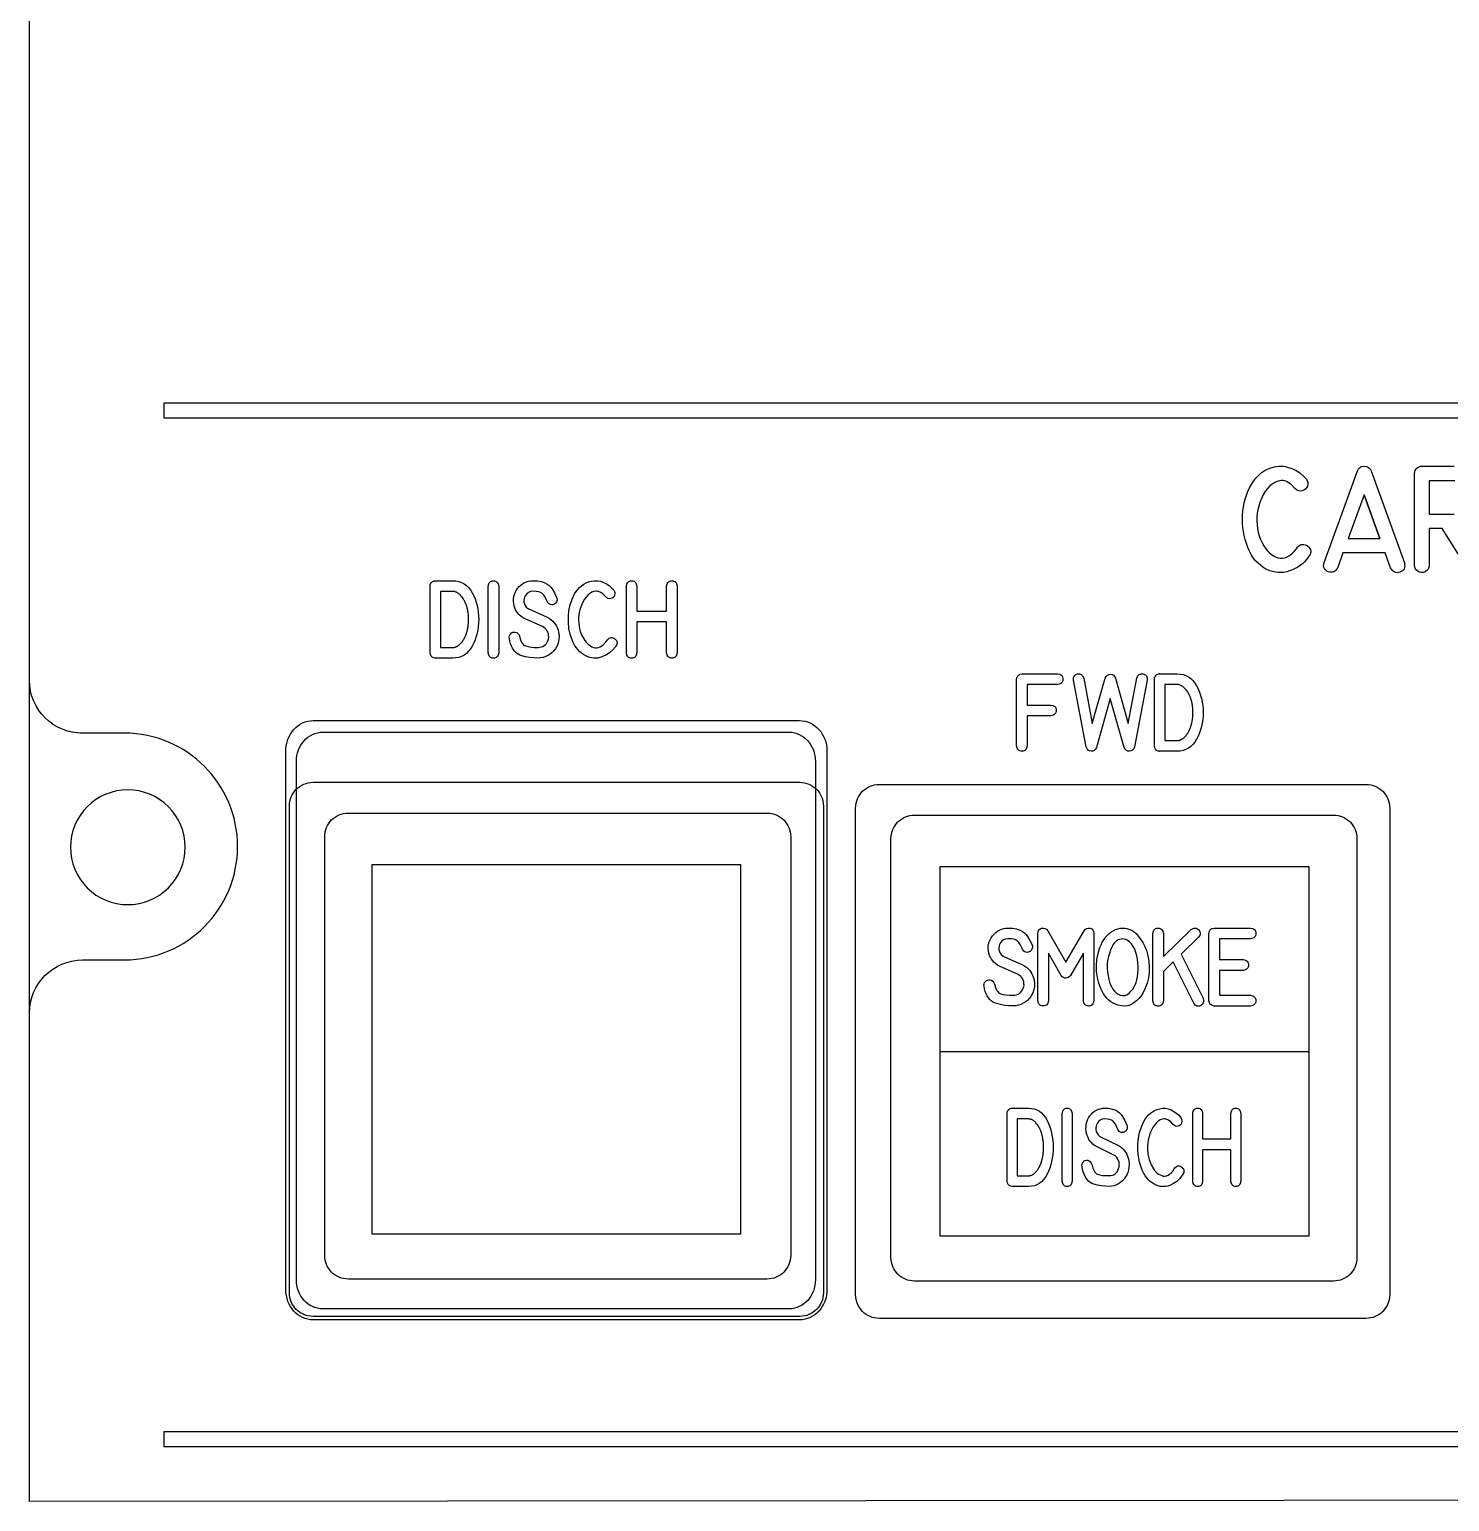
# Model space of a CAD drawing. Extents: x 686 to 831, y 82 to 686.
# Drawn here: x 685.8 to 747.4, y 253.6 to 317.4 of the extents above; entities that cross this region are included whole.
import ezdxf

# ---------------------------------------------------------------- set-up
doc = ezdxf.new("R2010")
doc.units = 0
for name, color, linetype in [('_BACKPANEL', 5, 'CONTINUOUS'), ('_ENGRAVING', 105, 'CONTINUOUS'), ('_LABELS', 30, 'CONTINUOUS'), ('_TOPLAYER', 1, 'CONTINUOUS')]:
    doc.layers.add(name, color=color, linetype=linetype)

msp = doc.modelspace()

# ---------------------------------------------------------------- linework, layer by layer
at = {"layer": '_BACKPANEL'}
for points in [[(830.8, 256.234), (830.8, 253.721), (685.8, 253.6), (685.8, 253.658), (685.8, 274.107), (685.8, 287.496), (685.8, 341.052), (685.8, 367.83), (685.8, 381.22), (830.8, 381.22), (830.8, 367.83), (830.8, 341.052), (830.8, 287.496), (830.8, 274.107)], [(698.095, 284.776), (719.191, 284.776), (719.296, 284.771), (719.398, 284.755), (719.497, 284.73), (719.591, 284.695), (719.681, 284.652), (719.766, 284.601), (719.845, 284.542), (719.918, 284.476), (719.984, 284.403), (720.043, 284.324), (720.094, 284.239), (720.137, 284.149), (720.172, 284.055), (720.197, 283.956), (720.212, 283.854), (720.218, 283.748), (720.218, 262.653), (720.212, 262.548), (720.197, 262.446), (720.172, 262.347), (720.137, 262.253), (720.094, 262.163), (720.043, 262.078), (719.984, 261.999), (719.918, 261.926), (719.845, 261.86), (719.766, 261.801), (719.681, 261.749), (719.591, 261.706), (719.497, 261.672), (719.398, 261.647), (719.296, 261.631), (719.191, 261.626), (698.095, 261.626), (697.99, 261.631), (697.887, 261.647), (697.789, 261.672), (697.694, 261.706), (697.605, 261.749), (697.52, 261.801), (697.441, 261.86), (697.368, 261.926), (697.302, 261.999), (697.243, 262.078), (697.191, 262.163), (697.148, 262.253), (697.114, 262.347), (697.089, 262.446), (697.073, 262.548), (697.068, 262.653), (697.068, 283.748), (697.073, 283.854), (697.089, 283.956), (697.114, 284.055), (697.148, 284.149), (697.191, 284.239), (697.243, 284.324), (697.302, 284.403), (697.368, 284.476), (697.441, 284.542), (697.52, 284.601), (697.605, 284.652), (697.694, 284.695), (697.789, 284.73), (697.887, 284.755), (697.99, 284.771)], [(722.643, 284.688), (743.739, 284.688), (743.844, 284.683), (743.946, 284.667), (744.045, 284.642), (744.139, 284.607), (744.229, 284.564), (744.314, 284.513), (744.393, 284.454), (744.466, 284.388), (744.532, 284.315), (744.591, 284.236), (744.642, 284.151), (744.685, 284.061), (744.72, 283.967), (744.745, 283.868), (744.761, 283.766), (744.766, 283.66), (744.766, 262.565), (744.761, 262.46), (744.745, 262.358), (744.72, 262.259), (744.685, 262.165), (744.642, 262.075), (744.591, 261.99), (744.532, 261.911), (744.466, 261.838), (744.393, 261.772), (744.314, 261.713), (744.229, 261.662), (744.139, 261.618), (744.045, 261.584), (743.946, 261.559), (743.844, 261.543), (743.739, 261.538), (722.643, 261.538), (722.538, 261.543), (722.436, 261.559), (722.337, 261.584), (722.243, 261.618), (722.153, 261.662), (722.068, 261.713), (721.989, 261.772), (721.916, 261.838), (721.85, 261.911), (721.791, 261.99), (721.74, 262.075), (721.696, 262.165), (721.662, 262.259), (721.637, 262.358), (721.621, 262.46), (721.616, 262.565), (721.616, 283.66), (721.621, 283.766), (721.637, 283.868), (721.662, 283.967), (721.696, 284.061), (721.74, 284.151), (721.791, 284.236), (721.85, 284.315), (721.916, 284.388), (721.989, 284.454), (722.068, 284.513), (722.153, 284.564), (722.243, 284.607), (722.337, 284.642), (722.436, 284.667), (722.538, 284.683)]]:
    msp.add_lwpolyline(points, close=True, dxfattribs=at)
msp.add_lwpolyline([(690.064, 279.473, 0.414214), (692.552, 281.961, 0.414214), (690.064, 284.449, 0.414214), (687.575, 281.961, 0.414214)], format="xyb", close=True, dxfattribs=at)
at = {"layer": '_ENGRAVING'}
for points in [[(691.63, 300.568), (827.447, 300.568), (827.447, 301.205), (691.63, 301.205)], [(741.28, 294.59), (741.259, 294.561), (741.248, 294.545), (741.239, 294.532), (741.159, 294.432), (741.073, 294.339), (740.981, 294.253), (740.883, 294.175), (740.779, 294.105), (740.668, 294.042), (740.552, 293.987), (740.43, 293.939), (740.305, 293.901), (740.181, 293.877), (740.056, 293.865), (739.933, 293.867), (739.81, 293.881), (739.687, 293.909), (739.565, 293.949), (739.443, 294.003), (739.307, 294.079), (739.179, 294.168), (739.062, 294.269), (738.953, 294.382), (738.854, 294.508), (738.765, 294.645), (738.685, 294.795), (738.614, 294.957), (738.552, 295.126), (738.5, 295.297), (738.458, 295.469), (738.425, 295.643), (738.401, 295.819), (738.387, 295.996), (738.382, 296.175), (738.386, 296.356), (738.401, 296.536), (738.424, 296.712), (738.458, 296.884), (738.501, 297.052), (738.553, 297.217), (738.616, 297.378), (738.687, 297.536), (738.769, 297.69), (738.86, 297.834), (738.961, 297.965), (739.072, 298.081), (739.192, 298.184), (739.323, 298.272), (739.463, 298.345), (739.612, 298.405), (739.772, 298.45), (739.866, 298.468), (739.961, 298.479), (740.055, 298.481), (740.149, 298.476), (740.243, 298.463), (740.338, 298.442), (740.526, 298.377), (740.705, 298.289), (740.868, 298.184), (741.013, 298.063), (741.142, 297.926), (741.154, 297.91), (741.195, 297.841), (741.216, 297.769), (741.216, 297.693), (741.196, 297.614), (741.16, 297.541), (741.11, 297.483), (741.048, 297.44), (740.974, 297.413), (740.889, 297.402), (740.807, 297.416), (740.729, 297.454), (740.654, 297.516), (740.505, 297.669), (740.431, 297.728), (740.358, 297.776), (740.286, 297.813), (740.214, 297.838), (740.143, 297.852), (740.073, 297.854), (739.937, 297.834), (739.809, 297.79), (739.688, 297.72), (739.574, 297.624), (739.468, 297.509), (739.372, 297.378), (739.285, 297.232), (739.207, 297.071), (739.141, 296.904), (739.089, 296.744), (739.051, 296.588), (739.027, 296.438), (739.012, 296.274), (739.008, 296.109), (739.016, 295.943), (739.035, 295.778), (739.065, 295.614), (739.11, 295.455), (739.167, 295.302), (739.238, 295.153), (739.308, 295.031), (739.382, 294.92), (739.461, 294.822), (739.544, 294.736), (739.631, 294.662), (739.723, 294.599), (739.819, 294.549), (739.919, 294.511), (740.021, 294.488), (740.123, 294.487), (740.224, 294.505), (740.325, 294.544), (740.425, 294.603), (740.524, 294.683), (740.623, 294.783), (740.721, 294.903), (740.764, 294.962), (740.817, 295.014), (740.871, 295.053), (740.926, 295.078), (740.982, 295.091), (741.038, 295.09), (741.095, 295.077), (741.153, 295.05), (741.211, 295.01), (741.263, 294.963), (741.303, 294.914), (741.331, 294.864), (741.346, 294.812), (741.348, 294.759), (741.338, 294.704), (741.315, 294.648)], [(741.923, 294.305), (742.645, 296.289), (743.368, 298.272), (743.414, 298.362), (743.444, 298.398), (743.479, 298.427), (743.518, 298.449), (743.562, 298.466), (743.663, 298.48), (743.764, 298.467), (743.808, 298.451), (743.848, 298.429), (743.882, 298.4), (743.913, 298.364), (743.96, 298.272), (745.403, 294.293), (745.415, 294.217), (745.416, 294.149), (745.407, 294.087), (745.388, 294.032), (745.359, 293.985), (745.319, 293.944), (745.269, 293.91), (745.209, 293.884), (745.146, 293.866), (745.086, 293.861), (745.03, 293.867), (744.978, 293.885), (744.929, 293.914), (744.885, 293.955), (744.844, 294.008), (744.806, 294.073), (744.575, 294.716), (742.74, 294.716), (742.515, 294.089), (742.477, 294.024), (742.436, 293.971), (742.39, 293.929), (742.341, 293.9), (742.288, 293.883), (742.231, 293.878), (742.17, 293.884), (742.106, 293.903), (742.045, 293.931), (741.995, 293.965), (741.955, 294.005), (741.927, 294.052), (741.91, 294.106), (741.903, 294.166), (741.908, 294.232)], [(744.345, 295.349), (743.661, 297.239), (742.972, 295.349)], [(743.661, 297.239), (744.345, 295.349)], [(703.393, 293.515), (704.15, 293.515), (704.286, 293.507), (704.414, 293.482), (704.533, 293.441), (704.643, 293.384), (704.744, 293.31), (704.837, 293.22), (704.92, 293.113), (704.995, 292.991), (705.061, 292.858), (705.118, 292.722), (705.166, 292.583), (705.206, 292.44), (705.237, 292.294), (705.259, 292.145), (705.272, 291.993), (705.276, 291.837), (705.272, 291.682), (705.259, 291.529), (705.236, 291.38), (705.206, 291.234), (705.166, 291.092), (705.117, 290.952), (705.06, 290.816), (704.994, 290.684), (704.919, 290.561), (704.836, 290.454), (704.743, 290.364), (704.642, 290.291), (704.532, 290.233), (704.413, 290.192), (704.286, 290.168), (704.15, 290.159), (703.393, 290.159), (703.396, 290.159), (703.393, 290.159), (703.335, 290.169), (703.262, 290.199), (703.21, 290.245), (703.179, 290.31), (703.169, 290.392), (703.168, 290.392), (703.169, 293.285), (703.168, 293.299), (703.174, 293.342), (703.188, 293.382), (703.209, 293.419), (703.238, 293.452), (703.272, 293.479), (703.309, 293.499), (703.35, 293.511), (703.394, 293.515)], [(704.15, 290.621), (704.156, 290.621), (704.164, 290.621), (704.17, 290.622), (704.177, 290.623), (704.184, 290.624), (704.193, 290.625), (704.199, 290.626), (704.207, 290.626), (704.214, 290.627), (704.222, 290.628), (704.235, 290.631), (704.241, 290.634), (704.249, 290.638), (704.256, 290.639), (704.265, 290.641), (704.272, 290.643), (704.28, 290.646), (704.294, 290.653), (704.31, 290.659), (704.317, 290.662), (704.325, 290.666), (704.338, 290.674), (704.354, 290.682), (704.36, 290.686), (704.368, 290.692), (704.383, 290.702), (704.39, 290.706), (704.399, 290.712), (704.405, 290.717), (704.413, 290.723), (704.42, 290.727), (704.428, 290.733), (704.444, 290.746), (704.457, 290.759), (704.463, 290.766), (704.471, 290.774), (704.477, 290.78), (704.485, 290.789), (704.5, 290.802), (704.506, 290.808), (704.514, 290.816), (704.521, 290.824), (704.529, 290.833), (704.542, 290.849), (704.556, 290.867), (704.569, 290.885), (704.575, 290.894), (704.583, 290.903), (704.589, 290.913), (704.596, 290.923), (704.602, 290.934), (704.609, 290.944), (704.622, 290.964), (704.628, 290.975), (704.635, 290.985), (704.641, 290.996), (704.648, 291.007), (704.657, 291.028), (704.663, 291.039), (704.67, 291.052), (704.676, 291.063), (704.683, 291.075), (704.687, 291.087), (704.693, 291.1), (704.704, 291.124), (704.715, 291.151), (704.719, 291.163), (704.725, 291.177), (704.729, 291.19), (704.735, 291.205), (704.743, 291.231), (704.747, 291.244), (704.752, 291.259), (704.76, 291.287), (704.77, 291.315), (704.772, 291.328), (704.776, 291.344), (704.78, 291.358), (704.784, 291.374), (704.787, 291.386), (704.791, 291.401), (704.796, 291.432), (704.798, 291.446), (704.802, 291.462), (704.804, 291.476), (704.807, 291.491), (704.812, 291.523), (704.814, 291.537), (704.818, 291.554), (704.821, 291.585), (704.822, 291.599), (704.825, 291.616), (704.828, 291.647), (704.829, 291.678), (704.831, 291.711), (704.833, 291.742), (704.833, 291.758), (704.836, 291.775), (704.837, 291.789), (704.837, 291.806), (704.837, 291.821), (704.837, 291.837), (704.837, 291.853), (704.837, 291.868), (704.837, 291.884), (704.836, 291.901), (704.836, 291.916), (704.836, 291.932), (704.833, 291.965), (704.831, 291.994), (704.828, 292.029), (704.826, 292.058), (704.823, 292.089), (704.821, 292.104), (704.82, 292.121), (704.813, 292.152), (704.81, 292.166), (704.808, 292.181), (704.804, 292.212), (704.799, 292.243), (704.791, 292.273), (704.786, 292.301), (704.781, 292.315), (704.778, 292.33), (704.773, 292.344), (704.77, 292.36), (704.762, 292.388), (704.754, 292.415), (704.748, 292.428), (704.744, 292.442), (704.735, 292.47), (704.725, 292.496), (704.719, 292.508), (704.715, 292.522), (704.709, 292.533), (704.704, 292.547), (704.693, 292.571), (704.683, 292.594), (704.672, 292.619), (704.665, 292.629), (704.661, 292.64), (704.648, 292.663), (704.635, 292.684), (704.628, 292.695), (704.622, 292.705), (704.609, 292.725), (704.603, 292.735), (704.598, 292.745), (704.571, 292.782), (704.545, 292.819), (704.516, 292.851), (704.487, 292.882), (704.46, 292.91), (704.429, 292.935), (704.399, 292.959), (704.368, 292.981), (704.339, 292.999), (704.31, 293.013), (704.28, 293.025), (704.249, 293.036), (704.235, 293.041), (704.222, 293.046), (704.193, 293.051), (704.164, 293.053), (704.156, 293.053), (704.15, 293.053), (703.619, 293.053), (703.619, 290.621)], [(706.142, 290.386), (706.115, 290.285), (706.094, 290.245), (706.067, 290.213), (706.036, 290.187), (706, 290.169), (705.959, 290.159), (705.913, 290.155), (705.867, 290.159), (705.827, 290.17), (705.791, 290.188), (705.76, 290.213), (705.734, 290.246), (705.713, 290.285), (705.686, 290.386), (705.686, 293.282), (705.713, 293.383), (705.734, 293.423), (705.76, 293.456), (705.791, 293.481), (705.827, 293.499), (705.867, 293.51), (705.913, 293.514), (705.959, 293.511), (706, 293.5), (706.036, 293.482), (706.067, 293.456), (706.094, 293.424), (706.115, 293.384), (706.142, 293.282)], [(708.215, 291.945), (708.241, 291.934), (708.27, 291.919), (708.296, 291.904), (708.321, 291.889), (708.347, 291.873), (708.423, 291.817), (708.491, 291.756), (708.552, 291.69), (708.605, 291.619), (708.65, 291.543), (708.688, 291.462), (708.718, 291.375), (708.741, 291.283), (708.759, 291.134), (708.754, 290.98), (708.735, 290.871), (708.703, 290.766), (708.658, 290.665), (708.6, 290.568), (708.532, 290.479), (708.456, 290.401), (708.372, 290.333), (708.28, 290.276), (708.175, 290.227), (708.069, 290.192), (707.961, 290.171), (707.851, 290.164), (707.666, 290.17), (707.486, 290.189), (707.31, 290.219), (707.139, 290.262), (707.057, 290.291), (706.981, 290.331), (706.912, 290.381), (706.848, 290.441), (706.791, 290.511), (706.739, 290.592), (706.694, 290.683), (706.655, 290.784), (706.626, 290.895), (706.604, 291.01), (706.598, 291.067), (706.606, 291.121), (706.627, 291.171), (706.661, 291.218), (706.704, 291.256), (706.752, 291.28), (706.805, 291.29), (706.862, 291.287), (706.921, 291.267), (706.97, 291.233), (707.009, 291.187), (707.039, 291.126), (707.044, 291.111), (707.09, 290.952), (707.15, 290.828), (707.185, 290.779), (707.224, 290.739), (707.267, 290.709), (707.313, 290.687), (707.419, 290.657), (707.543, 290.637), (707.686, 290.626), (707.847, 290.625), (707.923, 290.629), (707.993, 290.644), (708.056, 290.667), (708.113, 290.7), (708.164, 290.743), (708.209, 290.794), (708.247, 290.856), (708.28, 290.926), (708.3, 290.994), (708.309, 291.063), (708.308, 291.134), (708.296, 291.206), (708.274, 291.275), (708.243, 291.338), (708.204, 291.396), (708.156, 291.447), (708.102, 291.487), (708.034, 291.524), (707.29, 291.857), (707.266, 291.87), (707.179, 291.922), (707.101, 291.979), (707.031, 292.041), (706.97, 292.108), (706.918, 292.18), (706.874, 292.258), (706.839, 292.341), (706.812, 292.429), (706.791, 292.532), (706.782, 292.633), (706.783, 292.731), (706.796, 292.827), (706.821, 292.919), (706.857, 293.009), (706.904, 293.097), (706.963, 293.181), (707.03, 293.26), (707.102, 293.327), (707.179, 293.385), (707.261, 293.431), (707.348, 293.468), (707.44, 293.494), (707.538, 293.51), (707.64, 293.515), (707.817, 293.51), (707.984, 293.478), (708.065, 293.457), (708.146, 293.425), (708.242, 293.372), (708.325, 293.31), (708.397, 293.239), (708.457, 293.159), (708.559, 292.984), (708.651, 292.794), (708.665, 292.751), (708.67, 292.675), (708.649, 292.606), (708.609, 292.543), (708.575, 292.514), (708.533, 292.489), (708.488, 292.474), (708.441, 292.471), (708.392, 292.478), (708.345, 292.495), (708.304, 292.522), (708.269, 292.56), (708.24, 292.609), (708.15, 292.803), (708.094, 292.894), (708.018, 292.968), (707.949, 293.006), (707.876, 293.033), (707.772, 293.051), (707.624, 293.056), (707.523, 293.043), (707.434, 293.007), (707.358, 292.948), (707.295, 292.866), (707.262, 292.805), (707.242, 292.739), (707.233, 292.671), (707.237, 292.599), (707.256, 292.513), (707.29, 292.438), (707.339, 292.372), (707.404, 292.317), (707.418, 292.307), (707.436, 292.296), (707.454, 292.288), (707.473, 292.28)], [(711.227, 290.684), (711.213, 290.662), (711.205, 290.651), (711.198, 290.641), (711.079, 290.501), (710.944, 290.382), (710.791, 290.285), (710.62, 290.209), (710.531, 290.182), (710.442, 290.164), (710.354, 290.156), (710.265, 290.157), (710.178, 290.167), (710.09, 290.187), (710.003, 290.217), (709.916, 290.256), (709.818, 290.312), (709.727, 290.376), (709.643, 290.45), (709.566, 290.532), (709.495, 290.623), (709.431, 290.724), (709.374, 290.833), (709.324, 290.951), (709.243, 291.198), (709.189, 291.45), (709.161, 291.707), (709.161, 291.969), (709.188, 292.228), (709.243, 292.476), (709.325, 292.713), (709.434, 292.94), (709.5, 293.045), (709.572, 293.14), (709.651, 293.225), (709.737, 293.299), (709.83, 293.363), (709.93, 293.417), (710.037, 293.461), (710.15, 293.494), (710.285, 293.514), (710.42, 293.512), (710.554, 293.488), (710.689, 293.44), (710.817, 293.376), (710.933, 293.3), (711.037, 293.212), (711.129, 293.112), (711.137, 293.1), (711.167, 293.05), (711.182, 292.997), (711.182, 292.942), (711.168, 292.885), (711.141, 292.832), (711.106, 292.79), (711.062, 292.758), (711.009, 292.738), (710.948, 292.731), (710.89, 292.741), (710.834, 292.768), (710.78, 292.814), (710.674, 292.925), (710.569, 293.003), (710.466, 293.048), (710.416, 293.058), (710.366, 293.059), (710.269, 293.045), (710.177, 293.013), (710.09, 292.962), (710.009, 292.892), (709.934, 292.808), (709.865, 292.713), (709.803, 292.607), (709.747, 292.489), (709.7, 292.368), (709.663, 292.251), (709.635, 292.138), (709.618, 292.029), (709.608, 291.909), (709.605, 291.789), (709.611, 291.669), (709.624, 291.548), (709.646, 291.429), (709.678, 291.313), (709.719, 291.202), (709.769, 291.093), (709.872, 290.924), (709.928, 290.852), (709.987, 290.79), (710.05, 290.736), (710.115, 290.69), (710.184, 290.654), (710.256, 290.626), (710.329, 290.609), (710.401, 290.608), (710.474, 290.622), (710.545, 290.65), (710.617, 290.693), (710.688, 290.751), (710.758, 290.824), (710.829, 290.911), (710.859, 290.954), (710.897, 290.992), (710.936, 291.02), (710.975, 291.039), (711.014, 291.048), (711.054, 291.048), (711.095, 291.038), (711.136, 291.018), (711.178, 290.989), (711.244, 290.92), (711.264, 290.883), (711.274, 290.845), (711.276, 290.807), (711.269, 290.767), (711.252, 290.726)], [(711.675, 290.386), (711.675, 293.282), (711.703, 293.385), (711.724, 293.425), (711.751, 293.458), (711.783, 293.483), (711.82, 293.501), (711.862, 293.511), (711.91, 293.514), (711.957, 293.509), (711.999, 293.498), (712.035, 293.479), (712.065, 293.454), (712.09, 293.422), (712.108, 293.382), (712.129, 293.282), (712.129, 292.199), (713.422, 292.199), (713.422, 293.282), (713.449, 293.383), (713.47, 293.423), (713.496, 293.456), (713.527, 293.481), (713.563, 293.499), (713.604, 293.51), (713.65, 293.514), (713.696, 293.511), (713.737, 293.5), (713.773, 293.482), (713.804, 293.456), (713.83, 293.424), (713.851, 293.384), (713.879, 293.282), (713.879, 290.386), (713.851, 290.285), (713.83, 290.245), (713.804, 290.213), (713.773, 290.187), (713.737, 290.169), (713.696, 290.159), (713.65, 290.155), (713.604, 290.159), (713.563, 290.17), (713.527, 290.188), (713.496, 290.213), (713.47, 290.246), (713.449, 290.285), (713.422, 290.386), (713.422, 291.734), (712.129, 291.734), (712.129, 290.386), (712.108, 290.286), (712.09, 290.247), (712.065, 290.215), (712.035, 290.19), (711.999, 290.172), (711.957, 290.161), (711.91, 290.156), (711.862, 290.159), (711.82, 290.169), (711.783, 290.187), (711.751, 290.212), (711.724, 290.244), (711.703, 290.284)], [(728.595, 286.355), (728.595, 289.246), (728.62, 289.341), (728.641, 289.38), (728.667, 289.412), (728.698, 289.438), (728.734, 289.458), (728.824, 289.478), (730.38, 289.478), (730.477, 289.457), (730.516, 289.437), (730.547, 289.411), (730.572, 289.379), (730.589, 289.341), (730.6, 289.297), (730.603, 289.246), (730.6, 289.196), (730.589, 289.152), (730.571, 289.114), (730.546, 289.082), (730.515, 289.057), (730.476, 289.038), (730.376, 289.018), (729.047, 289.018), (729.047, 288.121), (730.084, 288.121), (730.181, 288.101), (730.219, 288.083), (730.251, 288.058), (730.276, 288.027), (730.294, 287.991), (730.305, 287.948), (730.309, 287.9), (730.306, 287.852), (730.296, 287.808), (730.279, 287.77), (730.254, 287.738), (730.222, 287.711), (730.183, 287.689), (730.084, 287.661), (729.047, 287.661), (729.047, 286.355), (729.027, 286.256), (729.009, 286.216), (728.984, 286.184), (728.954, 286.159), (728.918, 286.141), (728.877, 286.13), (728.829, 286.125), (728.781, 286.128), (728.739, 286.138), (728.702, 286.156), (728.67, 286.181), (728.643, 286.213), (728.622, 286.253)], [(732.873, 289.292), (733.436, 287.331), (733.812, 289.292), (733.854, 289.386), (733.881, 289.421), (733.912, 289.447), (733.947, 289.466), (733.986, 289.476), (734.029, 289.478), (734.076, 289.472), (734.122, 289.459), (734.161, 289.44), (734.194, 289.415), (734.22, 289.385), (734.239, 289.348), (734.252, 289.306), (734.257, 289.205), (733.701, 286.31), (733.668, 286.23), (733.623, 286.172), (733.564, 286.136), (733.491, 286.122), (733.417, 286.13), (733.355, 286.16), (733.303, 286.213), (733.262, 286.288), (732.654, 288.402), (732.051, 286.288), (732.01, 286.211), (731.958, 286.158), (731.896, 286.128), (731.825, 286.122), (731.754, 286.138), (731.695, 286.175), (731.646, 286.232), (731.609, 286.31), (731.053, 289.205), (731.065, 289.309), (731.079, 289.352), (731.099, 289.389), (731.125, 289.42), (731.156, 289.444), (731.193, 289.462), (731.236, 289.474), (731.281, 289.479), (731.322, 289.476), (731.36, 289.465), (731.395, 289.446), (731.427, 289.419), (731.455, 289.385), (731.503, 289.292), (731.875, 287.328), (732.437, 289.292), (732.477, 289.363), (732.527, 289.414), (732.588, 289.446), (732.658, 289.459), (732.729, 289.45), (732.788, 289.419), (732.836, 289.366)], [(734.794, 289.478), (735.551, 289.478), (735.688, 289.47), (735.816, 289.446), (735.935, 289.405), (736.045, 289.347), (736.146, 289.273), (736.238, 289.183), (736.322, 289.077), (736.397, 288.954), (736.463, 288.821), (736.52, 288.685), (736.568, 288.546), (736.608, 288.403), (736.638, 288.257), (736.66, 288.108), (736.674, 287.956), (736.678, 287.8), (736.674, 287.644), (736.66, 287.492), (736.638, 287.343), (736.607, 287.197), (736.568, 287.054), (736.519, 286.915), (736.462, 286.779), (736.396, 286.646), (736.321, 286.523), (736.237, 286.417), (736.145, 286.327), (736.044, 286.253), (735.934, 286.196), (735.815, 286.155), (735.687, 286.13), (735.551, 286.122), (734.794, 286.122), (734.797, 286.122), (734.794, 286.122), (734.736, 286.132), (734.663, 286.161), (734.611, 286.208), (734.58, 286.273), (734.571, 286.355), (734.569, 286.355), (734.571, 289.249), (734.569, 289.262), (734.575, 289.305), (734.589, 289.345), (734.61, 289.382), (734.639, 289.415), (734.673, 289.443), (734.711, 289.463), (734.751, 289.474), (734.796, 289.478)], [(735.551, 286.584), (735.558, 286.584), (735.566, 286.584), (735.571, 286.585), (735.578, 286.586), (735.586, 286.587), (735.595, 286.587), (735.601, 286.588), (735.609, 286.589), (735.615, 286.59), (735.623, 286.591), (735.636, 286.594), (735.643, 286.596), (735.651, 286.601), (735.658, 286.601), (735.667, 286.604), (735.673, 286.605), (735.681, 286.609), (735.696, 286.615), (735.712, 286.622), (735.718, 286.624), (735.726, 286.628), (735.739, 286.637), (735.755, 286.645), (735.762, 286.649), (735.77, 286.655), (735.784, 286.664), (735.791, 286.669), (735.8, 286.674), (735.807, 286.679), (735.815, 286.686), (735.821, 286.69), (735.829, 286.696), (735.845, 286.709), (735.858, 286.722), (735.865, 286.728), (735.873, 286.737), (735.879, 286.743), (735.887, 286.751), (735.902, 286.764), (735.908, 286.771), (735.916, 286.779), (735.922, 286.787), (735.931, 286.796), (735.943, 286.812), (735.958, 286.83), (735.971, 286.848), (735.977, 286.857), (735.985, 286.866), (735.991, 286.876), (735.998, 286.886), (736.004, 286.896), (736.011, 286.907), (736.024, 286.927), (736.029, 286.937), (736.037, 286.948), (736.042, 286.959), (736.049, 286.969), (736.059, 286.991), (736.065, 287.002), (736.072, 287.015), (736.078, 287.026), (736.085, 287.038), (736.089, 287.05), (736.094, 287.063), (736.106, 287.087), (736.117, 287.113), (736.121, 287.126), (736.127, 287.14), (736.131, 287.153), (736.136, 287.168), (736.144, 287.194), (736.148, 287.207), (736.154, 287.222), (736.162, 287.25), (736.172, 287.277), (736.174, 287.291), (736.178, 287.307), (736.181, 287.321), (736.186, 287.336), (736.189, 287.349), (736.193, 287.364), (736.197, 287.395), (736.2, 287.409), (736.204, 287.425), (736.205, 287.439), (736.209, 287.454), (736.213, 287.486), (736.216, 287.5), (736.22, 287.517), (736.223, 287.548), (736.224, 287.562), (736.226, 287.579), (736.23, 287.61), (736.231, 287.641), (736.233, 287.674), (736.234, 287.705), (736.235, 287.721), (736.238, 287.738), (736.238, 287.752), (736.239, 287.769), (736.239, 287.784), (736.239, 287.8), (736.239, 287.816), (736.239, 287.831), (736.238, 287.847), (736.238, 287.864), (736.238, 287.879), (736.238, 287.895), (736.234, 287.928), (736.233, 287.957), (736.23, 287.992), (736.228, 288.021), (736.225, 288.053), (736.222, 288.067), (736.221, 288.084), (736.215, 288.115), (736.212, 288.129), (736.21, 288.144), (736.205, 288.175), (736.201, 288.207), (736.193, 288.236), (736.188, 288.264), (736.183, 288.278), (736.18, 288.293), (736.175, 288.307), (736.172, 288.323), (736.164, 288.351), (736.156, 288.379), (736.15, 288.391), (736.146, 288.405), (736.136, 288.433), (736.127, 288.459), (736.121, 288.471), (736.117, 288.485), (736.111, 288.497), (736.106, 288.51), (736.094, 288.534), (736.085, 288.557), (736.074, 288.582), (736.067, 288.593), (736.062, 288.603), (736.049, 288.626), (736.037, 288.647), (736.029, 288.658), (736.024, 288.669), (736.011, 288.688), (736.004, 288.698), (736, 288.708), (735.972, 288.746), (735.947, 288.782), (735.918, 288.815), (735.889, 288.846), (735.861, 288.874), (735.831, 288.898), (735.8, 288.923), (735.77, 288.944), (735.741, 288.962), (735.712, 288.977), (735.681, 288.988), (735.651, 289), (735.636, 289.004), (735.623, 289.01), (735.595, 289.015), (735.566, 289.016), (735.558, 289.016), (735.551, 289.016), (735.021, 289.016), (735.021, 286.584)], [(698.105, 287.451), (719.18, 287.451), (719.303, 287.444), (719.421, 287.424), (719.535, 287.392), (719.645, 287.348), (719.749, 287.292), (719.847, 287.226), (719.939, 287.15), (720.023, 287.065), (720.1, 286.972), (720.168, 286.87), (720.228, 286.762), (720.278, 286.646), (720.318, 286.525), (720.347, 286.399), (720.365, 286.267), (720.371, 286.132), (720.371, 262.791), (720.365, 262.656), (720.347, 262.525), (720.318, 262.398), (720.278, 262.277), (720.228, 262.162), (720.168, 262.053), (720.1, 261.951), (720.023, 261.858), (719.939, 261.773), (719.847, 261.697), (719.749, 261.631), (719.645, 261.576), (719.535, 261.532), (719.421, 261.499), (719.303, 261.479), (719.18, 261.473), (698.105, 261.473), (697.983, 261.479), (697.865, 261.499), (697.75, 261.532), (697.641, 261.576), (697.537, 261.631), (697.438, 261.697), (697.347, 261.773), (697.262, 261.858), (697.186, 261.951), (697.117, 262.053), (697.058, 262.162), (697.008, 262.277), (696.968, 262.398), (696.939, 262.525), (696.921, 262.656), (696.914, 262.791), (696.914, 286.132), (696.921, 286.267), (696.939, 286.399), (696.968, 286.525), (697.008, 286.646), (697.058, 286.762), (697.117, 286.87), (697.186, 286.972), (697.262, 287.065), (697.347, 287.15), (697.438, 287.226), (697.537, 287.292), (697.641, 287.348), (697.75, 287.392), (697.865, 287.424), (697.983, 287.444)], [(698.513, 286.951), (718.729, 286.951), (718.846, 286.944), (718.96, 286.925), (719.069, 286.894), (719.174, 286.851), (719.274, 286.798), (719.368, 286.735), (719.456, 286.662), (719.537, 286.58), (719.611, 286.49), (719.677, 286.392), (719.734, 286.288), (719.782, 286.177), (719.82, 286.06), (719.848, 285.938), (719.865, 285.812), (719.871, 285.682), (719.871, 263.22), (719.865, 263.09), (719.848, 262.963), (719.82, 262.842), (719.782, 262.725), (719.734, 262.614), (719.677, 262.509), (719.611, 262.412), (719.537, 262.322), (719.456, 262.24), (719.368, 262.167), (719.274, 262.104), (719.174, 262.05), (719.069, 262.008), (718.96, 261.977), (718.846, 261.957), (718.729, 261.951), (698.513, 261.951), (698.396, 261.957), (698.282, 261.977), (698.173, 262.008), (698.068, 262.05), (697.968, 262.104), (697.874, 262.167), (697.786, 262.24), (697.705, 262.322), (697.631, 262.412), (697.566, 262.509), (697.508, 262.614), (697.461, 262.725), (697.422, 262.842), (697.394, 262.963), (697.377, 263.09), (697.371, 263.22), (697.371, 285.682), (697.377, 285.812), (697.394, 285.938), (697.422, 286.06), (697.461, 286.177), (697.508, 286.288), (697.566, 286.392), (697.631, 286.49), (697.705, 286.58), (697.786, 286.662), (697.874, 286.735), (697.968, 286.798), (698.068, 286.851), (698.173, 286.894), (698.282, 286.925), (698.396, 286.944)], [(691.63, 255.982), (827.447, 255.982), (827.447, 256.618), (691.63, 256.618)]]:
    msp.add_lwpolyline(points, close=True, dxfattribs=at)
for points in [[(748.153, 294.019), (747.044, 295.772), (746.481, 295.772), (746.481, 294.188), (746.47, 294.096), (746.436, 294.019), (746.381, 293.955), (746.303, 293.905), (746.216, 293.875), (746.131, 293.87), (746.049, 293.891), (745.97, 293.938), (745.916, 293.988), (745.877, 294.046), (745.854, 294.113), (745.846, 294.188), (745.846, 298.164), (745.852, 298.227), (745.869, 298.285), (745.897, 298.339), (745.937, 298.387), (745.985, 298.428), (746.039, 298.456), (746.097, 298.474), (746.161, 298.48), (747.559, 298.48)], [(747.59, 297.845), (746.481, 297.845), (746.481, 296.404), (747.559, 296.404)]]:
    msp.add_lwpolyline(points, dxfattribs=at)
at = {"layer": '_LABELS'}
for points in [[(716.643, 265.2), (716.643, 281.202), (700.643, 281.202), (700.643, 265.2)], [(741.27, 265.111), (741.27, 281.113), (725.27, 281.113), (725.27, 265.111)], [(728.819, 276.877), (728.845, 276.865), (728.875, 276.851), (728.901, 276.836), (728.926, 276.82), (728.953, 276.804), (729.03, 276.748), (729.099, 276.687), (729.16, 276.62), (729.214, 276.549), (729.26, 276.472), (729.298, 276.39), (729.329, 276.303), (729.352, 276.211), (729.37, 276.06), (729.365, 275.905), (729.346, 275.795), (729.313, 275.69), (729.268, 275.588), (729.209, 275.491), (729.141, 275.401), (729.063, 275.322), (728.978, 275.254), (728.884, 275.196), (728.778, 275.147), (728.67, 275.112), (728.561, 275.091), (728.449, 275.084), (728.262, 275.09), (728.079, 275.109), (727.901, 275.139), (727.727, 275.182), (727.644, 275.212), (727.567, 275.252), (727.497, 275.302), (727.432, 275.363), (727.374, 275.433), (727.322, 275.514), (727.276, 275.606), (727.236, 275.708), (727.207, 275.82), (727.184, 275.935), (727.179, 275.993), (727.186, 276.047), (727.208, 276.098), (727.242, 276.145), (727.286, 276.183), (727.334, 276.207), (727.388, 276.218), (727.447, 276.214), (727.506, 276.194), (727.556, 276.16), (727.596, 276.113), (727.626, 276.052), (727.631, 276.037), (727.677, 275.876), (727.738, 275.752), (727.774, 275.703), (727.814, 275.663), (727.857, 275.632), (727.904, 275.61), (728.011, 275.58), (728.137, 275.56), (728.282, 275.549), (728.446, 275.548), (728.523, 275.552), (728.593, 275.566), (728.657, 275.59), (728.715, 275.623), (728.767, 275.666), (728.812, 275.718), (728.851, 275.78), (728.884, 275.851), (728.905, 275.919), (728.914, 275.989), (728.913, 276.06), (728.901, 276.132), (728.878, 276.202), (728.847, 276.266), (728.807, 276.324), (728.759, 276.376), (728.704, 276.416), (728.635, 276.453), (727.88, 276.788), (727.856, 276.801), (727.768, 276.853), (727.688, 276.91), (727.618, 276.973), (727.556, 277.041), (727.503, 277.114), (727.458, 277.192), (727.423, 277.275), (727.396, 277.364), (727.375, 277.468), (727.365, 277.569), (727.366, 277.668), (727.38, 277.764), (727.404, 277.858), (727.441, 277.948), (727.489, 278.036), (727.548, 278.122), (727.616, 278.2), (727.69, 278.268), (727.768, 278.326), (727.851, 278.373), (727.939, 278.41), (728.033, 278.436), (728.132, 278.452), (728.236, 278.457), (728.415, 278.452), (728.584, 278.42), (728.666, 278.399), (728.749, 278.366), (728.846, 278.313), (728.93, 278.251), (729.003, 278.18), (729.064, 278.099), (729.168, 277.922), (729.261, 277.731), (729.275, 277.689), (729.28, 277.611), (729.259, 277.542), (729.218, 277.479), (729.184, 277.449), (729.141, 277.424), (729.095, 277.41), (729.048, 277.406), (728.998, 277.413), (728.951, 277.43), (728.909, 277.458), (728.873, 277.496), (728.844, 277.545), (728.753, 277.74), (728.695, 277.832), (728.619, 277.906), (728.549, 277.945), (728.475, 277.972), (728.369, 277.99), (728.219, 277.995), (728.116, 277.982), (728.026, 277.946), (727.949, 277.886), (727.885, 277.804), (727.852, 277.742), (727.831, 277.677), (727.823, 277.608), (727.826, 277.535), (727.846, 277.449), (727.88, 277.373), (727.93, 277.307), (727.996, 277.251), (728.011, 277.241), (728.029, 277.23), (728.046, 277.222), (728.066, 277.213)], [(731.945, 275.31), (731.917, 275.209), (731.896, 275.169), (731.87, 275.137), (731.838, 275.112), (731.802, 275.094), (731.761, 275.083), (731.715, 275.08), (731.668, 275.084), (731.627, 275.095), (731.591, 275.113), (731.56, 275.138), (731.534, 275.17), (731.513, 275.21), (731.486, 275.31), (731.486, 277.37), (730.926, 276.402), (730.88, 276.354), (730.832, 276.319), (730.78, 276.297), (730.727, 276.288), (730.673, 276.293), (730.623, 276.314), (730.575, 276.35), (730.53, 276.402), (729.974, 277.365), (729.976, 275.31), (729.952, 275.21), (729.931, 275.17), (729.904, 275.138), (729.872, 275.113), (729.834, 275.096), (729.79, 275.085), (729.741, 275.082), (729.691, 275.085), (729.648, 275.096), (729.611, 275.114), (729.579, 275.139), (729.554, 275.171), (729.535, 275.21), (729.515, 275.31), (729.515, 278.223), (729.53, 278.308), (729.562, 278.375), (729.612, 278.422), (729.679, 278.45), (729.753, 278.457), (729.821, 278.442), (729.885, 278.405), (729.943, 278.345), (730.728, 276.981), (731.52, 278.345), (731.578, 278.405), (731.641, 278.442), (731.709, 278.457), (731.781, 278.449), (731.848, 278.421), (731.897, 278.373), (731.929, 278.308), (731.945, 278.223)], [(734.222, 277.486), (734.286, 277.255), (734.326, 277.02), (734.342, 276.781), (734.335, 276.537), (734.305, 276.297), (734.251, 276.067), (734.172, 275.848), (734.069, 275.64), (733.99, 275.518), (733.897, 275.406), (733.792, 275.304), (733.673, 275.211), (733.544, 275.137), (733.409, 275.092), (733.267, 275.075), (733.119, 275.087), (732.999, 275.115), (732.886, 275.153), (732.781, 275.202), (732.683, 275.261), (732.592, 275.332), (732.508, 275.413), (732.432, 275.506), (732.362, 275.609), (732.3, 275.719), (732.245, 275.832), (732.197, 275.948), (732.156, 276.067), (732.122, 276.189), (732.095, 276.314), (732.062, 276.574), (732.056, 276.839), (732.078, 277.099), (732.127, 277.357), (732.203, 277.611), (732.252, 277.733), (732.307, 277.846), (732.369, 277.951), (732.437, 278.047), (732.512, 278.134), (732.594, 278.213), (732.683, 278.283), (732.778, 278.345), (732.875, 278.394), (732.975, 278.429), (733.077, 278.45), (733.181, 278.457), (733.279, 278.452), (733.372, 278.438), (733.461, 278.414), (733.545, 278.381), (733.625, 278.338), (733.7, 278.285), (733.77, 278.223), (733.836, 278.151), (733.955, 277.995), (734.06, 277.832), (734.149, 277.662)], [(736.157, 278.395), (736.248, 278.445), (736.291, 278.456), (736.333, 278.459), (736.373, 278.453), (736.412, 278.437), (736.45, 278.412), (736.487, 278.379), (736.518, 278.34), (736.54, 278.302), (736.553, 278.262), (736.556, 278.222), (736.551, 278.182), (736.536, 278.141), (736.479, 278.058), (735.724, 277.324), (736.681, 275.414), (736.699, 275.307), (736.697, 275.26), (736.686, 275.218), (736.668, 275.18), (736.642, 275.147), (736.608, 275.118), (736.567, 275.094), (736.522, 275.077), (736.48, 275.068), (736.439, 275.068), (736.401, 275.078), (736.365, 275.096), (736.331, 275.123), (736.27, 275.204), (735.377, 276.988), (734.961, 276.582), (734.961, 275.307), (734.933, 275.205), (734.91, 275.165), (734.883, 275.133), (734.851, 275.108), (734.813, 275.09), (734.77, 275.08), (734.721, 275.077), (734.673, 275.081), (734.631, 275.092), (734.595, 275.11), (734.564, 275.135), (734.54, 275.168), (734.521, 275.207), (734.501, 275.307), (734.501, 278.223), (734.521, 278.324), (734.54, 278.363), (734.564, 278.396), (734.595, 278.422), (734.631, 278.44), (734.673, 278.452), (734.721, 278.456), (734.77, 278.454), (734.813, 278.443), (734.851, 278.425), (734.883, 278.4), (734.91, 278.367), (734.933, 278.327), (734.961, 278.223), (734.961, 277.228)], [(738.737, 277.997), (737.386, 277.997), (737.386, 277.095), (738.416, 277.095), (738.517, 277.067), (738.557, 277.045), (738.589, 277.019), (738.615, 276.987), (738.633, 276.95), (738.643, 276.907), (738.647, 276.86), (738.643, 276.812), (738.632, 276.77), (738.614, 276.733), (738.589, 276.701), (738.556, 276.675), (738.517, 276.653), (738.416, 276.626), (737.386, 276.626), (737.386, 275.543), (738.737, 275.543), (738.838, 275.515), (738.877, 275.494), (738.91, 275.467), (738.935, 275.435), (738.953, 275.399), (738.963, 275.357), (738.967, 275.31), (738.963, 275.263), (738.953, 275.221), (738.935, 275.185), (738.91, 275.153), (738.877, 275.127), (738.838, 275.106), (738.737, 275.079), (737.159, 275.079), (737.068, 275.104), (737.031, 275.124), (737, 275.151), (736.973, 275.183), (736.953, 275.221), (736.928, 275.313), (736.928, 278.226), (736.954, 278.322), (736.975, 278.361), (737.001, 278.393), (737.033, 278.419), (737.07, 278.438), (737.159, 278.457), (738.737, 278.457), (738.838, 278.436), (738.877, 278.416), (738.909, 278.39), (738.934, 278.358), (738.952, 278.32), (738.963, 278.276), (738.966, 278.225), (738.962, 278.175), (738.952, 278.131), (738.934, 278.093), (738.909, 278.062), (738.876, 278.036), (738.837, 278.017)], [(733.194, 277.989), (733.121, 277.984), (733.053, 277.968), (732.989, 277.943), (732.93, 277.907), (732.876, 277.861), (732.826, 277.805), (732.78, 277.739), (732.74, 277.662), (732.67, 277.505), (732.614, 277.359), (732.572, 277.226), (732.545, 277.105), (732.524, 276.919), (732.522, 276.697), (732.543, 276.459), (732.591, 276.225), (732.624, 276.111), (732.666, 276.003), (732.715, 275.901), (732.771, 275.804), (732.836, 275.718), (732.911, 275.648), (732.995, 275.594), (733.088, 275.556), (733.198, 275.534), (733.25, 275.535), (733.3, 275.542), (733.348, 275.558), (733.395, 275.58), (733.481, 275.647), (733.559, 275.731), (733.627, 275.817), (733.684, 275.905), (733.732, 275.996), (733.771, 276.098), (733.804, 276.216), (733.83, 276.348), (733.85, 276.494), (733.861, 276.648), (733.862, 276.803), (733.853, 276.957), (733.835, 277.11), (733.806, 277.26), (733.766, 277.403), (733.715, 277.538), (733.653, 277.665), (733.579, 277.777), (733.489, 277.866), (733.386, 277.934), (733.269, 277.979)], [(728.397, 270.651), (729.113, 270.651), (729.242, 270.642), (729.363, 270.617), (729.475, 270.576), (729.579, 270.518), (729.675, 270.443), (729.762, 270.352), (729.841, 270.244), (729.912, 270.12), (729.974, 269.986), (730.028, 269.848), (730.074, 269.707), (730.111, 269.563), (730.14, 269.416), (730.161, 269.265), (730.173, 269.11), (730.178, 268.953), (730.173, 268.796), (730.161, 268.641), (730.14, 268.49), (730.111, 268.343), (730.073, 268.199), (730.028, 268.058), (729.974, 267.92), (729.911, 267.786), (729.84, 267.662), (729.761, 267.554), (729.674, 267.463), (729.578, 267.388), (729.474, 267.33), (729.362, 267.289), (729.242, 267.264), (729.113, 267.255), (728.397, 267.255), (728.4, 267.255), (728.397, 267.255), (728.343, 267.265), (728.274, 267.295), (728.225, 267.343), (728.195, 267.408), (728.186, 267.491), (728.185, 267.491), (728.186, 270.418), (728.185, 270.432), (728.191, 270.476), (728.204, 270.516), (728.224, 270.553), (728.251, 270.587), (728.283, 270.615), (728.319, 270.635), (728.357, 270.647), (728.399, 270.651)], [(730.996, 267.484), (730.97, 267.382), (730.95, 267.342), (730.926, 267.309), (730.896, 267.284), (730.862, 267.266), (730.823, 267.255), (730.78, 267.251), (730.736, 267.255), (730.698, 267.266), (730.664, 267.284), (730.635, 267.31), (730.61, 267.343), (730.59, 267.383), (730.565, 267.484), (730.565, 270.415), (730.59, 270.517), (730.61, 270.558), (730.635, 270.591), (730.664, 270.616), (730.698, 270.635), (730.736, 270.646), (730.78, 270.65), (730.823, 270.646), (730.862, 270.635), (730.896, 270.617), (730.926, 270.591), (730.95, 270.558), (730.97, 270.518), (730.996, 270.415)], [(732.956, 269.062), (732.98, 269.051), (733.007, 269.036), (733.032, 269.021), (733.055, 269.005), (733.08, 268.989), (733.152, 268.933), (733.216, 268.871), (733.274, 268.805), (733.324, 268.733), (733.367, 268.655), (733.402, 268.573), (733.431, 268.485), (733.453, 268.393), (733.469, 268.241), (733.465, 268.086), (733.446, 267.975), (733.416, 267.869), (733.374, 267.767), (733.32, 267.669), (733.255, 267.579), (733.183, 267.499), (733.104, 267.431), (733.017, 267.373), (732.918, 267.324), (732.817, 267.289), (732.715, 267.268), (732.611, 267.26), (732.437, 267.267), (732.267, 267.285), (732.1, 267.316), (731.938, 267.359), (731.861, 267.389), (731.789, 267.429), (731.724, 267.48), (731.664, 267.54), (731.609, 267.612), (731.561, 267.693), (731.518, 267.785), (731.481, 267.887), (731.454, 268), (731.432, 268.116), (731.427, 268.174), (731.434, 268.228), (731.454, 268.279), (731.486, 268.326), (731.527, 268.365), (731.572, 268.389), (731.622, 268.4), (731.677, 268.396), (731.732, 268.376), (731.779, 268.342), (731.816, 268.295), (731.844, 268.234), (731.848, 268.219), (731.892, 268.057), (731.949, 267.931), (731.982, 267.882), (732.019, 267.842), (732.059, 267.811), (732.103, 267.789), (732.203, 267.759), (732.32, 267.739), (732.455, 267.728), (732.608, 267.726), (732.679, 267.731), (732.745, 267.745), (732.805, 267.769), (732.859, 267.803), (732.907, 267.845), (732.949, 267.898), (732.986, 267.96), (733.017, 268.031), (733.036, 268.1), (733.045, 268.17), (733.043, 268.241), (733.032, 268.314), (733.011, 268.384), (732.982, 268.448), (732.945, 268.507), (732.9, 268.558), (732.849, 268.599), (732.784, 268.636), (732.081, 268.973), (732.058, 268.986), (731.976, 269.039), (731.902, 269.096), (731.836, 269.159), (731.779, 269.227), (731.729, 269.3), (731.688, 269.379), (731.655, 269.462), (731.63, 269.551), (731.61, 269.656), (731.6, 269.758), (731.602, 269.857), (731.614, 269.954), (731.638, 270.048), (731.671, 270.139), (731.716, 270.227), (731.772, 270.313), (731.835, 270.392), (731.903, 270.461), (731.976, 270.519), (732.054, 270.566), (732.136, 270.603), (732.223, 270.629), (732.315, 270.645), (732.412, 270.651), (732.579, 270.646), (732.737, 270.613), (732.813, 270.592), (732.891, 270.559), (732.981, 270.506), (733.059, 270.443), (733.127, 270.372), (733.184, 270.291), (733.28, 270.113), (733.367, 269.921), (733.381, 269.878), (733.386, 269.801), (733.366, 269.73), (733.328, 269.667), (733.296, 269.638), (733.256, 269.612), (733.213, 269.598), (733.169, 269.594), (733.123, 269.601), (733.079, 269.618), (733.04, 269.646), (733.006, 269.684), (732.979, 269.734), (732.894, 269.93), (732.841, 270.022), (732.769, 270.097), (732.704, 270.136), (732.635, 270.163), (732.537, 270.181), (732.397, 270.186), (732.301, 270.173), (732.217, 270.137), (732.145, 270.077), (732.085, 269.994), (732.055, 269.932), (732.035, 269.866), (732.027, 269.797), (732.031, 269.724), (732.049, 269.637), (732.081, 269.561), (732.128, 269.494), (732.189, 269.439), (732.202, 269.428), (732.219, 269.417), (732.236, 269.409), (732.254, 269.401)], [(735.802, 267.786), (735.789, 267.764), (735.781, 267.753), (735.775, 267.743), (735.663, 267.601), (735.534, 267.48), (735.39, 267.382), (735.229, 267.306), (735.145, 267.278), (735.061, 267.26), (734.977, 267.252), (734.893, 267.253), (734.81, 267.263), (734.728, 267.284), (734.645, 267.314), (734.563, 267.353), (734.471, 267.41), (734.385, 267.475), (734.305, 267.549), (734.232, 267.633), (734.166, 267.725), (734.105, 267.826), (734.051, 267.937), (734.003, 268.056), (733.927, 268.306), (733.876, 268.562), (733.85, 268.822), (733.85, 269.086), (733.875, 269.348), (733.927, 269.599), (734.004, 269.839), (734.108, 270.069), (734.17, 270.175), (734.238, 270.272), (734.312, 270.357), (734.394, 270.433), (734.482, 270.497), (734.576, 270.552), (734.677, 270.596), (734.785, 270.629), (734.912, 270.65), (735.039, 270.648), (735.167, 270.623), (735.294, 270.575), (735.415, 270.51), (735.524, 270.433), (735.623, 270.344), (735.71, 270.243), (735.717, 270.231), (735.745, 270.18), (735.759, 270.127), (735.76, 270.071), (735.746, 270.013), (735.721, 269.959), (735.688, 269.917), (735.646, 269.885), (735.596, 269.865), (735.538, 269.857), (735.483, 269.867), (735.431, 269.895), (735.38, 269.941), (735.279, 270.054), (735.18, 270.132), (735.083, 270.178), (735.036, 270.188), (734.988, 270.19), (734.896, 270.175), (734.81, 270.142), (734.728, 270.091), (734.651, 270.021), (734.58, 269.935), (734.515, 269.839), (734.456, 269.732), (734.403, 269.613), (734.359, 269.49), (734.324, 269.372), (734.298, 269.258), (734.282, 269.147), (734.272, 269.026), (734.27, 268.904), (734.287, 268.66), (734.308, 268.54), (734.338, 268.423), (734.377, 268.31), (734.425, 268.2), (734.522, 268.029), (734.575, 267.957), (734.631, 267.893), (734.69, 267.838), (734.751, 267.792), (734.816, 267.755), (734.884, 267.727), (734.953, 267.711), (735.022, 267.709), (735.09, 267.723), (735.158, 267.752), (735.226, 267.795), (735.293, 267.854), (735.359, 267.928), (735.426, 268.016), (735.455, 268.059), (735.527, 268.126), (735.564, 268.145), (735.601, 268.155), (735.639, 268.154), (735.678, 268.144), (735.717, 268.124), (735.756, 268.095), (735.818, 268.025), (735.837, 267.988), (735.847, 267.949), (735.849, 267.91), (735.842, 267.87)], [(736.226, 267.484), (736.226, 270.415), (736.252, 270.519), (736.272, 270.56), (736.298, 270.593), (736.328, 270.619), (736.363, 270.637), (736.403, 270.647), (736.448, 270.65), (736.493, 270.645), (736.532, 270.633), (736.566, 270.615), (736.595, 270.589), (736.618, 270.556), (736.635, 270.516), (736.655, 270.415), (736.655, 269.319), (737.877, 269.319), (737.877, 270.415), (737.903, 270.517), (737.922, 270.558), (737.947, 270.591), (737.976, 270.616), (738.01, 270.635), (738.049, 270.646), (738.092, 270.65), (738.136, 270.646), (738.174, 270.635), (738.208, 270.617), (738.238, 270.591), (738.263, 270.558), (738.283, 270.518), (738.309, 270.415), (738.309, 267.484), (738.283, 267.382), (738.263, 267.342), (738.238, 267.309), (738.208, 267.284), (738.174, 267.266), (738.136, 267.255), (738.092, 267.251), (738.049, 267.255), (738.01, 267.266), (737.976, 267.284), (737.947, 267.31), (737.922, 267.343), (737.903, 267.383), (737.877, 267.484), (737.877, 268.849), (736.655, 268.849), (736.655, 267.484), (736.635, 267.384), (736.618, 267.344), (736.595, 267.312), (736.566, 267.286), (736.532, 267.268), (736.493, 267.257), (736.448, 267.252), (736.403, 267.255), (736.363, 267.265), (736.328, 267.283), (736.298, 267.309), (736.272, 267.341), (736.252, 267.381)], [(729.113, 267.723), (729.119, 267.723), (729.126, 267.723), (729.132, 267.724), (729.139, 267.725), (729.145, 267.725), (729.154, 267.726), (729.16, 267.727), (729.168, 267.728), (729.174, 267.729), (729.181, 267.73), (729.193, 267.733), (729.199, 267.735), (729.207, 267.74), (729.214, 267.74), (729.222, 267.743), (729.228, 267.745), (729.236, 267.748), (729.25, 267.754), (729.265, 267.761), (729.271, 267.764), (729.278, 267.768), (729.291, 267.776), (729.306, 267.784), (729.312, 267.788), (729.319, 267.794), (729.333, 267.804), (729.34, 267.808), (729.348, 267.814), (729.354, 267.819), (729.362, 267.826), (729.368, 267.83), (729.376, 267.836), (729.391, 267.849), (729.403, 267.862), (729.409, 267.869), (729.417, 267.877), (729.423, 267.884), (729.43, 267.892), (729.444, 267.905), (729.45, 267.912), (729.458, 267.92), (729.464, 267.928), (729.471, 267.937), (729.483, 267.953), (729.497, 267.972), (729.509, 267.99), (729.515, 267.999), (729.523, 268.008), (729.528, 268.018), (729.535, 268.028), (729.54, 268.039), (729.547, 268.05), (729.559, 268.069), (729.565, 268.08), (729.572, 268.091), (729.577, 268.102), (729.584, 268.113), (729.593, 268.134), (729.598, 268.146), (729.605, 268.159), (729.61, 268.17), (729.617, 268.182), (729.621, 268.194), (729.626, 268.207), (729.637, 268.232), (729.648, 268.258), (729.651, 268.271), (729.657, 268.285), (729.66, 268.298), (729.666, 268.313), (729.673, 268.34), (729.677, 268.353), (729.682, 268.368), (729.69, 268.396), (729.699, 268.424), (729.701, 268.438), (729.705, 268.454), (729.708, 268.468), (729.713, 268.484), (729.715, 268.496), (729.719, 268.512), (729.723, 268.544), (729.726, 268.558), (729.73, 268.573), (729.731, 268.587), (729.734, 268.603), (729.739, 268.635), (729.741, 268.65), (729.745, 268.666), (729.748, 268.698), (729.749, 268.712), (729.751, 268.729), (729.754, 268.761), (729.755, 268.792), (729.757, 268.825), (729.758, 268.857), (729.759, 268.873), (729.761, 268.89), (729.762, 268.904), (729.763, 268.922), (729.763, 268.936), (729.763, 268.953), (729.763, 268.969), (729.763, 268.985), (729.762, 269), (729.761, 269.018), (729.761, 269.033), (729.761, 269.049), (729.758, 269.082), (729.757, 269.112), (729.754, 269.147), (729.752, 269.177), (729.749, 269.208), (729.747, 269.223), (729.746, 269.24), (729.74, 269.271), (729.737, 269.285), (729.736, 269.301), (729.731, 269.333), (729.726, 269.364), (729.719, 269.394), (729.714, 269.422), (729.71, 269.436), (729.707, 269.452), (729.702, 269.466), (729.699, 269.482), (729.692, 269.51), (729.684, 269.538), (729.679, 269.551), (729.675, 269.565), (729.666, 269.593), (729.657, 269.619), (729.651, 269.632), (729.648, 269.646), (729.641, 269.658), (729.637, 269.671), (729.626, 269.696), (729.617, 269.719), (729.606, 269.744), (729.6, 269.755), (729.596, 269.765), (729.584, 269.789), (729.572, 269.81), (729.565, 269.821), (729.559, 269.832), (729.547, 269.851), (729.541, 269.861), (729.537, 269.871), (729.511, 269.91), (729.486, 269.946), (729.459, 269.979), (729.432, 270.011), (729.406, 270.039), (729.377, 270.064), (729.348, 270.089), (729.319, 270.11), (729.292, 270.128), (729.265, 270.143), (729.236, 270.155), (729.207, 270.166), (729.193, 270.171), (729.181, 270.176), (729.154, 270.181), (729.126, 270.183), (729.119, 270.183), (729.113, 270.183), (728.612, 270.183), (728.612, 267.723)]]:
    msp.add_lwpolyline(points, close=True, dxfattribs=at)
msp.add_lwpolyline([(725.269, 273.112), (741.269, 273.112)], dxfattribs=at)
at = {"layer": '_TOPLAYER'}
msp.add_lwpolyline([(830.8, 253.721), (685.8, 253.6), (685.8, 257.55), (685.8, 274.771), (685.812, 275.006), (685.847, 275.234), (685.903, 275.455), (685.981, 275.666), (686.078, 275.867), (686.193, 276.056), (686.326, 276.234), (686.474, 276.397), (686.638, 276.546), (686.815, 276.679), (687.005, 276.794), (687.207, 276.892), (687.419, 276.97), (687.64, 277.028), (687.869, 277.064), (688.105, 277.078), (689.918, 277.078), (690.17, 277.085), (690.42, 277.104), (690.665, 277.135), (690.907, 277.179), (691.144, 277.234), (691.377, 277.3), (691.605, 277.378), (691.828, 277.466), (692.045, 277.565), (692.256, 277.674), (692.462, 277.793), (692.661, 277.921), (692.853, 278.059), (693.038, 278.205), (693.216, 278.36), (693.387, 278.523), (693.549, 278.694), (693.703, 278.873), (693.849, 279.058), (693.986, 279.251), (694.113, 279.451), (694.231, 279.656), (694.34, 279.868), (694.438, 280.086), (694.526, 280.309), (694.603, 280.537), (694.669, 280.769), (694.724, 281.006), (694.767, 281.247), (694.798, 281.492), (694.817, 281.741), (694.823, 281.993), (694.817, 282.244), (694.798, 282.493), (694.767, 282.738), (694.724, 282.979), (694.669, 283.216), (694.603, 283.449), (694.526, 283.676), (694.438, 283.899), (694.34, 284.117), (694.231, 284.329), (694.113, 284.534), (693.986, 284.734), (693.849, 284.927), (693.703, 285.113), (693.549, 285.291), (693.387, 285.462), (693.216, 285.625), (693.038, 285.78), (692.853, 285.926), (692.661, 286.064), (692.462, 286.192), (692.256, 286.311), (692.045, 286.42), (691.828, 286.519), (691.605, 286.607), (691.377, 286.685), (691.144, 286.751), (690.907, 286.807), (690.665, 286.85), (690.42, 286.881), (690.17, 286.901), (689.918, 286.907), (688.116, 286.907), (688, 286.909), (687.885, 286.918), (687.873, 286.918), (687.664, 286.95), (687.638, 286.95), (687.443, 287), (687.427, 287.005), (687.411, 287.01), (687.233, 287.075), (687.197, 287.09), (687.029, 287.171), (687.019, 287.171), (687.008, 287.178), (686.996, 287.184), (686.82, 287.289), (686.815, 287.298), (686.81, 287.3), (686.638, 287.428), (686.482, 287.569), (686.471, 287.58), (686.332, 287.732), (686.322, 287.742), (686.198, 287.908), (686.188, 287.919), (686.086, 288.087), (686.071, 288.116), (685.986, 288.29), (685.98, 288.304), (685.974, 288.318), (685.906, 288.504), (685.901, 288.517), (685.896, 288.532), (685.845, 288.731), (685.845, 288.741), (685.812, 288.954), (685.812, 288.969), (685.801, 289.198), (685.801, 290.83), (685.8, 290.83), (685.8, 360.496)], dxfattribs=at)
for points in [[(699.625, 283.444), (717.775, 283.444), (717.88, 283.439), (717.982, 283.424), (718.08, 283.398), (718.175, 283.364), (718.264, 283.321), (718.349, 283.27), (718.428, 283.211), (718.5, 283.145), (718.567, 283.072), (718.625, 282.993), (718.677, 282.909), (718.72, 282.819), (718.754, 282.725), (718.779, 282.626), (718.795, 282.524), (718.8, 282.419), (718.8, 264.27), (718.795, 264.165), (718.779, 264.062), (718.754, 263.964), (718.72, 263.87), (718.677, 263.78), (718.625, 263.696), (718.567, 263.617), (718.5, 263.544), (718.428, 263.478), (718.349, 263.419), (718.264, 263.368), (718.175, 263.325), (718.08, 263.29), (717.982, 263.265), (717.88, 263.25), (717.775, 263.244), (699.625, 263.244), (699.52, 263.25), (699.418, 263.265), (699.32, 263.29), (699.226, 263.325), (699.136, 263.368), (699.051, 263.419), (698.972, 263.478), (698.9, 263.544), (698.834, 263.617), (698.775, 263.696), (698.724, 263.78), (698.68, 263.87), (698.646, 263.964), (698.621, 264.062), (698.605, 264.165), (698.6, 264.27), (698.6, 282.419), (698.605, 282.524), (698.621, 282.626), (698.646, 282.725), (698.68, 282.819), (698.724, 282.909), (698.775, 282.993), (698.834, 283.072), (698.9, 283.145), (698.972, 283.211), (699.051, 283.27), (699.136, 283.321), (699.226, 283.364), (699.32, 283.398), (699.418, 283.424), (699.52, 283.439)], [(724.174, 283.356), (742.323, 283.356), (742.428, 283.351), (742.53, 283.336), (742.629, 283.311), (742.723, 283.276), (742.812, 283.233), (742.897, 283.182), (742.976, 283.123), (743.049, 283.057), (743.115, 282.984), (743.174, 282.905), (743.225, 282.821), (743.268, 282.731), (743.302, 282.637), (743.328, 282.538), (743.343, 282.436), (743.348, 282.331), (743.348, 264.182), (743.343, 264.077), (743.328, 263.975), (743.302, 263.876), (743.268, 263.782), (743.225, 263.692), (743.174, 263.608), (743.115, 263.529), (743.049, 263.456), (742.976, 263.39), (742.897, 263.331), (742.812, 263.28), (742.723, 263.237), (742.629, 263.202), (742.53, 263.177), (742.428, 263.162), (742.323, 263.156), (724.174, 263.156), (724.068, 263.162), (723.966, 263.177), (723.868, 263.202), (723.774, 263.237), (723.684, 263.28), (723.6, 263.331), (723.521, 263.39), (723.448, 263.456), (723.382, 263.529), (723.323, 263.608), (723.272, 263.692), (723.229, 263.782), (723.194, 263.876), (723.169, 263.975), (723.154, 264.077), (723.148, 264.182), (723.148, 282.331), (723.154, 282.436), (723.169, 282.538), (723.194, 282.637), (723.229, 282.731), (723.272, 282.821), (723.323, 282.905), (723.382, 282.984), (723.448, 283.057), (723.521, 283.123), (723.6, 283.182), (723.684, 283.233), (723.774, 283.276), (723.868, 283.311), (723.966, 283.336), (724.068, 283.351)]]:
    msp.add_lwpolyline(points, close=True, dxfattribs=at)

doc.saveas('drawing.dxf')
